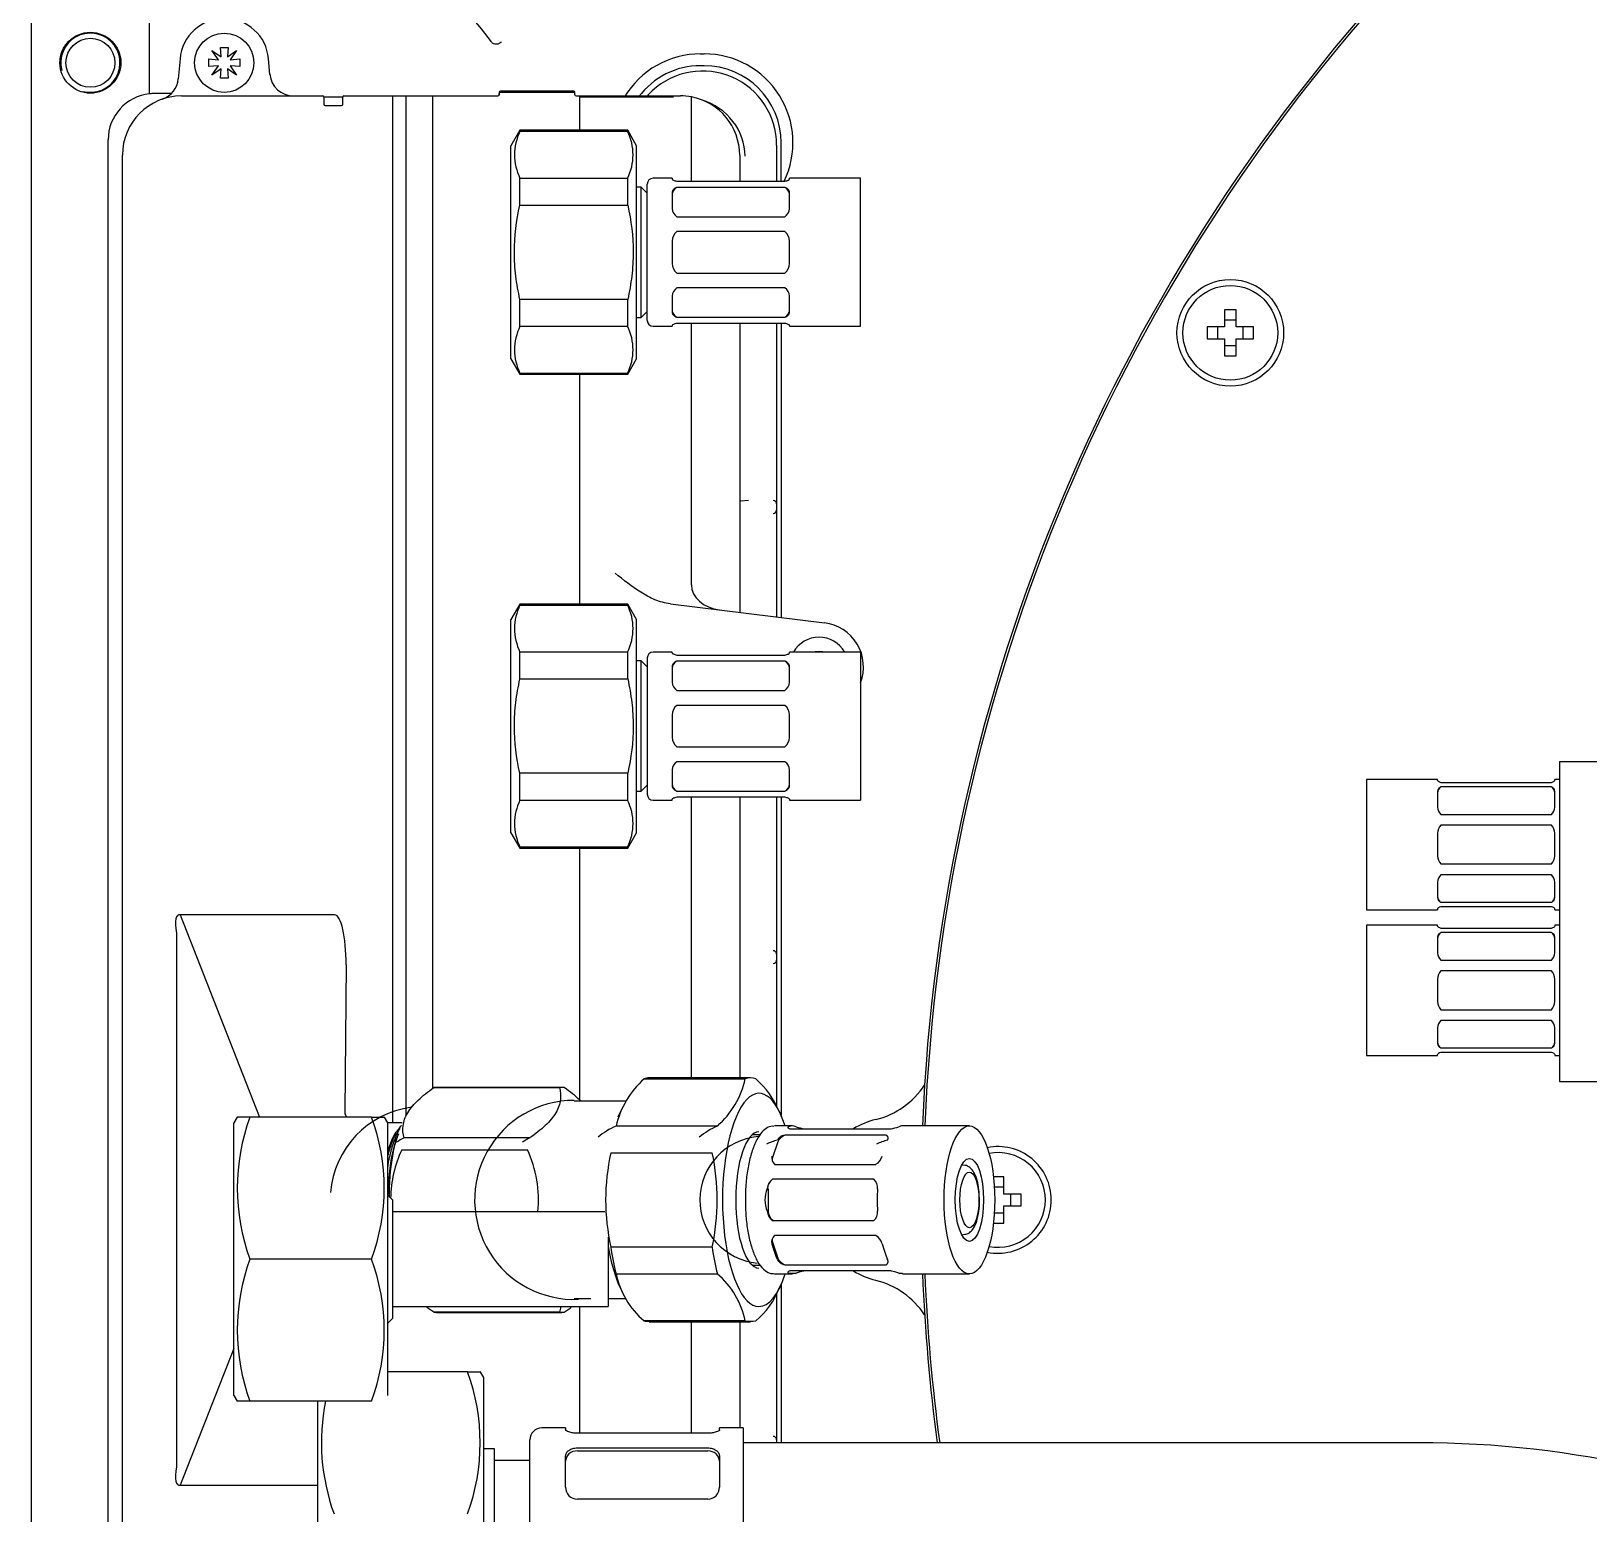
# Model space of a CAD drawing. Header units: millimetres. Extents: x -60 to 7633, y -2614 to 2146.
# Drawn here: x 6709.8 to 6841.3, y -2388.8 to -2263.6 of the extents above; entities that cross this region are included whole.
import ezdxf

# ---------------------------------------------------------------- set-up
doc = ezdxf.new("R2010")
doc.units = ezdxf.units.MM
doc.layers.get('0').update_dxf_attribs({"color": 250})

msp = doc.modelspace()

# ---------------------------------------------------------------- linework, layer by layer
at = {"linetype": 'Continuous'}
for p, q in [((6709.8, -2172.78), (6709.8, -2551.78)), ((6719.8, -2268.9), (6719.8, -2260.38)), ((6725.85, -2265.76), (6725.78, -2264.99)), ((6725.78, -2264.99), (6726.42, -2264.99)), ((6726.42, -2264.99), (6726.36, -2265.76)), ((6722.37, -2265.95), (6722.22, -2267.64)), ((6724.81, -2266.61), (6724.81, -2265.96)), ((6724.81, -2265.96), (6725.58, -2266.03)), ((6725.58, -2266.54), (6724.81, -2266.61)), ((6725.6, -2266.02), (6725.06, -2265.25)), ((6725.06, -2265.25), (6725.84, -2265.78)), ((6725.58, -2266.03), (6725.6, -2266.02)), ((6725.6, -2266.54), (6725.58, -2266.54)), ((6725.84, -2265.78), (6725.85, -2265.76)), ((6726.36, -2265.78), (6727.14, -2265.25)), ((6726.36, -2265.76), (6726.36, -2265.78)), ((6727.14, -2265.25), (6726.6, -2266.02)), ((6726.6, -2266.02), (6726.62, -2266.03)), ((6726.62, -2266.54), (6726.6, -2266.54)), ((6726.62, -2266.03), (6727.4, -2265.96)), ((6727.4, -2266.61), (6726.62, -2266.54)), ((6727.4, -2265.96), (6727.4, -2266.61)), ((6729.95, -2267.26), (6729.84, -2265.95)), ((6766.3, -2265.53), (6766.6, -2265.53)), ((6766.6, -2266.53), (6766.3, -2266.53)), ((6725.06, -2267.32), (6725.6, -2266.54)), ((6725.84, -2266.78), (6725.06, -2267.32)), ((6725.78, -2267.58), (6725.85, -2266.8)), ((6726.42, -2267.58), (6725.78, -2267.58)), ((6725.85, -2266.8), (6725.84, -2266.78)), ((6727.14, -2267.32), (6726.36, -2266.78)), ((6726.36, -2266.78), (6726.36, -2266.8)), ((6726.36, -2266.8), (6726.42, -2267.58)), ((6726.6, -2266.54), (6727.14, -2267.32)), ((6721.63, -2268.88), (6720.2, -2268.88)), ((6722.5, -2269.08), (6734.4, -2269.08)), ((6734.5, -2269.17), (6736.1, -2269.17)), ((6736.2, -2269.08), (6740.34, -2269.08)), ((6740.34, -2269.08), (6740.77, -2269.08)), ((6740.34, -2355.78), (6740.34, -2269.08)), ((6740.77, -2269.08), (6741.44, -2269.08)), ((6741.44, -2355.12), (6741.44, -2269.08)), ((6741.44, -2269.08), (6742.23, -2269.08)), ((6742.23, -2269.08), (6743.33, -2269.08)), ((6743.33, -2269.08), (6743.68, -2269.08)), ((6743.68, -2269.08), (6749.2, -2269.08)), ((6743.68, -2269.08), (6743.68, -2352.87)), ((6749.3, -2268.77), (6749.3, -2269.01)), ((6749.3, -2268.98), (6749.3, -2268.88)), ((6755.6, -2268.67), (6749.4, -2268.67)), ((6755.6, -2268.78), (6749.4, -2268.78)), ((6755.7, -2268.85), (6755.7, -2268.77)), ((6755.7, -2268.98), (6755.7, -2268.88)), ((6755.8, -2269.08), (6756.1, -2269.08)), ((6756.1, -2271.98), (6756.1, -2269.08)), ((6756.1, -2269.08), (6759.09, -2269.08)), ((6756.1, -2269.17), (6764.02, -2269.17)), ((6759.09, -2269.08), (6762.92, -2269.08)), ((6762.92, -2269.08), (6764.6, -2269.08)), ((6765.53, -2276.28), (6765.53, -2269.17)), ((6734.5, -2269.18), (6734.5, -2269.78)), ((6734.6, -2269.88), (6736, -2269.88)), ((6736.1, -2269.78), (6736.1, -2269.18)), ((6716.3, -2451.78), (6716.3, -2272.78)), ((6751.05, -2271.98), (6750.3, -2273.28)), ((6751.05, -2272.06), (6751.05, -2271.98)), ((6760.15, -2271.98), (6751.05, -2271.98)), ((6751.05, -2272.06), (6760.15, -2272.06)), ((6760.15, -2272.06), (6760.15, -2271.98)), ((6760.9, -2273.28), (6760.15, -2271.98)), ((6773.1, -2276.29), (6773.1, -2273.03)), ((6717.5, -2450.48), (6717.5, -2274.08)), ((6750.3, -2291.28), (6750.3, -2273.28)), ((6760.9, -2291.28), (6760.9, -2273.28)), ((6769.6, -2274.08), (6769.6, -2276.28)), ((6772.72, -2273.23), (6772.72, -2276.28)), ((6760.15, -2276.04), (6751.05, -2276.04)), ((6751.05, -2278.3), (6751.05, -2276.04)), ((6760.15, -2278.3), (6760.15, -2276.04)), ((6761.3, -2276.78), (6760.9, -2276.78)), ((6761.3, -2287.78), (6761.3, -2276.78)), ((6761.8, -2277.28), (6761.3, -2276.78)), ((6761.8, -2288.03), (6761.8, -2276.53)), ((6763.9, -2276.03), (6762.3, -2276.03)), ((6763.9, -2276.03), (6763.9, -2276.1)), ((6764.3, -2276.28), (6773.4, -2276.28)), ((6773.4, -2276.8), (6764.3, -2276.8)), ((6773.8, -2276.1), (6773.8, -2276.03)), ((6779.8, -2276.03), (6773.8, -2276.03)), ((6779.8, -2288.53), (6779.8, -2276.03)), ((6751.05, -2278.3), (6760.15, -2278.3)), ((6763.9, -2277.24), (6763.9, -2278.59)), ((6773.8, -2278.59), (6773.8, -2277.24)), ((6764.3, -2279.28), (6773.4, -2279.28)), ((6773.4, -2280.53), (6764.3, -2280.53)), ((6763.9, -2281.33), (6763.9, -2283.23)), ((6773.8, -2283.23), (6773.8, -2281.33)), ((6764.3, -2284.03), (6773.4, -2284.03)), ((6751.05, -2288.52), (6751.05, -2286.26)), ((6760.15, -2286.26), (6751.05, -2286.26)), ((6760.15, -2288.52), (6760.15, -2286.26)), ((6763.9, -2285.98), (6763.9, -2287.32)), ((6773.4, -2285.29), (6764.3, -2285.29)), ((6773.8, -2287.32), (6773.8, -2285.98)), ((6761.3, -2287.78), (6761.8, -2287.28)), ((6811.51, -2287.13), (6810.51, -2287.13)), ((6810.51, -2287.13), (6810.51, -2288.58)), ((6811.51, -2288.58), (6811.51, -2287.13)), ((6751.05, -2288.52), (6760.15, -2288.52)), ((6760.9, -2287.78), (6761.3, -2287.78)), ((6762.3, -2288.53), (6763.9, -2288.53)), ((6763.9, -2288.46), (6763.9, -2288.53)), ((6764.3, -2287.76), (6773.4, -2287.76)), ((6773.4, -2288.28), (6764.3, -2288.28)), ((6765.53, -2310.35), (6765.53, -2288.28)), ((6769.6, -2288.28), (6769.6, -2312.68)), ((6772.72, -2288.28), (6772.72, -2303.53)), ((6773.1, -2288.28), (6773.1, -2313.11)), ((6773.8, -2288.46), (6773.8, -2288.53)), ((6773.8, -2288.53), (6779.8, -2288.53)), ((6809.06, -2288.58), (6809.06, -2289.58)), ((6810.51, -2288.58), (6809.06, -2288.58)), ((6809.94, -2288.58), (6809.94, -2289.58)), ((6811.51, -2288), (6810.51, -2288)), ((6812.96, -2288.58), (6811.51, -2288.58)), ((6812.09, -2289.58), (6812.09, -2288.58)), ((6812.96, -2289.58), (6812.96, -2288.58)), ((6809.06, -2289.58), (6810.51, -2289.58)), ((6810.51, -2289.58), (6810.51, -2291.03)), ((6810.51, -2290.16), (6811.51, -2290.16)), ((6811.51, -2289.58), (6812.96, -2289.58)), ((6811.51, -2291.03), (6811.51, -2289.58)), ((6750.3, -2291.28), (6751.05, -2292.58)), ((6760.15, -2292.58), (6760.9, -2291.28)), ((6810.51, -2291.03), (6811.51, -2291.03)), ((6760.15, -2292.5), (6751.05, -2292.5)), ((6751.05, -2292.5), (6751.05, -2292.58)), ((6751.05, -2292.58), (6760.15, -2292.58)), ((6756.1, -2311.98), (6756.1, -2292.58)), ((6760.15, -2292.5), (6760.15, -2292.58)), ((6770.34, -2303.24), (6769.71, -2303.28)), ((6772.72, -2303.53), (6772.72, -2303.56)), ((6772.72, -2303.56), (6772.72, -2304)), ((6772.72, -2304), (6772.72, -2304.03)), ((6772.72, -2304.03), (6772.72, -2313.06)), ((6751.05, -2311.98), (6750.3, -2313.28)), ((6751.05, -2312.06), (6751.05, -2311.98)), ((6760.15, -2311.98), (6751.05, -2311.98)), ((6751.05, -2312.06), (6760.15, -2312.06)), ((6760.15, -2312.06), (6760.15, -2311.98)), ((6760.9, -2313.28), (6760.15, -2311.98)), ((6763.75, -2311.96), (6776.76, -2313.56)), ((6750.3, -2331.28), (6750.3, -2313.28)), ((6760.9, -2331.28), (6760.9, -2313.28)), ((6760.15, -2316.04), (6751.05, -2316.04)), ((6751.05, -2318.3), (6751.05, -2316.04)), ((6760.15, -2318.3), (6760.15, -2316.04)), ((6763.9, -2316.03), (6762.3, -2316.03)), ((6763.9, -2316.1), (6763.9, -2316.03)), ((6764.3, -2316.28), (6773.4, -2316.28)), ((6773.8, -2316.1), (6773.8, -2316.03)), ((6779.8, -2316.03), (6773.8, -2316.03)), ((6775.98, -2315.99), (6776.62, -2315.99)), ((6779.8, -2316.03), (6779.8, -2328.53)), ((6761.3, -2316.78), (6760.9, -2316.78)), ((6761.3, -2327.78), (6761.3, -2316.78)), ((6761.8, -2317.28), (6761.3, -2316.78)), ((6761.8, -2316.53), (6761.8, -2328.03)), ((6763.9, -2317.24), (6763.9, -2318.59)), ((6773.4, -2316.8), (6764.3, -2316.8)), ((6773.8, -2318.59), (6773.8, -2317.24)), ((6751.05, -2318.3), (6760.15, -2318.3)), ((6764.3, -2319.28), (6773.4, -2319.28)), ((6763.9, -2321.33), (6763.9, -2323.23)), ((6773.4, -2320.53), (6764.3, -2320.53)), ((6773.8, -2323.23), (6773.8, -2321.33)), ((6764.3, -2324.03), (6773.4, -2324.03)), ((6773.4, -2325.29), (6764.3, -2325.29)), ((6838.8, -2325.28), (6876.8, -2325.28)), ((6838.8, -2325.28), (6838.8, -2352.28)), ((6760.15, -2326.26), (6751.05, -2326.26)), ((6751.05, -2328.52), (6751.05, -2326.26)), ((6760.15, -2328.52), (6760.15, -2326.26)), ((6763.9, -2325.98), (6763.9, -2327.32)), ((6773.8, -2327.32), (6773.8, -2325.98)), ((6822.5, -2326.78), (6822.5, -2337.78)), ((6828.5, -2326.78), (6822.5, -2326.78)), ((6828.5, -2326.86), (6828.5, -2326.78)), ((6838.4, -2326.86), (6838.4, -2326.78)), ((6838.8, -2326.78), (6838.4, -2326.78)), ((6760.9, -2327.78), (6761.3, -2327.78)), ((6761.3, -2327.78), (6761.8, -2327.28)), ((6764.3, -2327.76), (6773.4, -2327.76)), ((6773.4, -2328.28), (6764.3, -2328.28)), ((6765.53, -2351.98), (6765.53, -2328.28)), ((6769.6, -2328.28), (6769.6, -2351.98)), ((6772.72, -2328.28), (6772.72, -2341.53)), ((6773.1, -2328.28), (6773.1, -2355.13)), ((6828.5, -2327.78), (6828.5, -2329.12)), ((6828.78, -2327.03), (6838.13, -2327.03)), ((6838.13, -2327.41), (6828.78, -2327.41)), ((6838.4, -2329.12), (6838.4, -2327.78)), ((6751.05, -2328.52), (6760.15, -2328.52)), ((6762.3, -2328.53), (6763.9, -2328.53)), ((6763.9, -2328.53), (6763.9, -2328.46)), ((6773.8, -2328.46), (6773.8, -2328.53)), ((6773.8, -2328.53), (6779.8, -2328.53)), ((6828.78, -2329.73), (6838.13, -2329.73)), ((6838.13, -2330.64), (6828.78, -2330.64)), ((6750.3, -2331.28), (6751.05, -2332.58)), ((6760.15, -2332.58), (6760.9, -2331.28)), ((6828.5, -2331.33), (6828.5, -2333.23)), ((6838.4, -2333.23), (6838.4, -2331.33)), ((6760.15, -2332.5), (6751.05, -2332.5)), ((6751.05, -2332.5), (6751.05, -2332.58)), ((6751.05, -2332.58), (6760.15, -2332.58)), ((6756.1, -2353.88), (6756.1, -2332.58)), ((6760.15, -2332.5), (6760.15, -2332.58)), ((6828.78, -2333.92), (6838.13, -2333.92)), ((6838.13, -2334.83), (6828.78, -2334.83)), ((6828.5, -2335.44), (6828.5, -2336.78)), ((6838.4, -2336.78), (6838.4, -2335.44)), ((6828.78, -2337.15), (6838.13, -2337.15)), ((6838.13, -2337.53), (6828.78, -2337.53)), ((6735.41, -2338.21), (6722.39, -2338.21)), ((6722.39, -2338.21), (6729.07, -2355.28)), ((6822.5, -2337.78), (6828.5, -2337.78)), ((6828.5, -2337.7), (6828.5, -2337.78)), ((6838.4, -2337.78), (6838.4, -2337.7)), ((6838.4, -2337.78), (6838.8, -2337.78)), ((6722.07, -2339.76), (6722.07, -2384.8)), ((6822.5, -2339.08), (6822.5, -2350.08)), ((6828.5, -2339.08), (6822.5, -2339.08)), ((6828.5, -2339.16), (6828.5, -2339.08)), ((6828.5, -2340.08), (6828.5, -2341.42)), ((6828.78, -2339.33), (6838.13, -2339.33)), ((6838.13, -2339.71), (6828.78, -2339.71)), ((6838.4, -2339.08), (6838.4, -2339.16)), ((6838.8, -2339.08), (6838.4, -2339.08)), ((6838.4, -2341.42), (6838.4, -2340.08)), ((6736.38, -2342.44), (6736.28, -2354.79)), ((6772.72, -2341.53), (6772.72, -2341.56)), ((6772.72, -2341.56), (6772.72, -2342)), ((6772.72, -2342), (6772.72, -2342.03)), ((6772.72, -2342.03), (6772.72, -2354.37)), ((6828.78, -2342.03), (6838.13, -2342.03)), ((6828.5, -2343.63), (6828.5, -2345.53)), ((6838.13, -2342.94), (6828.78, -2342.94)), ((6838.4, -2345.53), (6838.4, -2343.63)), ((6828.78, -2346.22), (6838.13, -2346.22)), ((6828.5, -2347.74), (6828.5, -2349.08)), ((6838.13, -2347.13), (6828.78, -2347.13)), ((6838.4, -2349.08), (6838.4, -2347.74)), ((6822.5, -2350.08), (6828.5, -2350.08)), ((6828.5, -2350.08), (6828.5, -2350)), ((6828.78, -2349.45), (6838.13, -2349.45)), ((6838.13, -2349.83), (6828.78, -2349.83)), ((6838.4, -2350), (6838.4, -2350.08)), ((6838.4, -2350.08), (6838.8, -2350.08)), ((6770.52, -2351.98), (6761.97, -2351.98)), ((6743.78, -2352.8), (6754.4, -2352.8)), ((6754.6, -2352.78), (6743.98, -2352.78)), ((6761.53, -2352.06), (6770.08, -2352.06)), ((6838.8, -2352.28), (6876.8, -2352.28)), ((6742.06, -2354.27), (6741.9, -2354.46)), ((6757.04, -2353.95), (6755.63, -2353.95)), ((6760.03, -2353.95), (6757.04, -2353.95)), ((6727.19, -2355.28), (6726.9, -2355.78)), ((6726.9, -2378.78), (6726.9, -2355.78)), ((6728.26, -2355.28), (6727.19, -2355.28)), ((6738.54, -2355.28), (6728.26, -2355.28)), ((6738.54, -2355.28), (6739.61, -2355.28)), ((6739.9, -2355.78), (6739.61, -2355.28)), ((6741.12, -2355.78), (6739.9, -2355.78)), ((6739.9, -2378.78), (6739.9, -2355.78)), ((6759.53, -2354.81), (6759.33, -2355.3)), ((6773.17, -2355.3), (6772.96, -2354.81)), ((6740.8, -2356.71), (6740.62, -2357.13)), ((6751.89, -2357.04), (6741.27, -2357.04)), ((6767.72, -2356.04), (6759.17, -2356.04)), ((6771.32, -2356.78), (6770.65, -2356.78)), ((6774.05, -2356.03), (6772.54, -2356.03)), ((6781.95, -2356.8), (6773.4, -2356.8)), ((6773.82, -2356.28), (6782.38, -2356.28)), ((6788.99, -2356.03), (6783.35, -2356.03)), ((6741.07, -2358.04), (6751.69, -2358.04)), ((6758.72, -2358.3), (6767.27, -2358.3)), ((6772.83, -2357.37), (6772.37, -2358.71)), ((6740.06, -2358.58), (6740.06, -2358.58)), ((6772.55, -2359.28), (6781.1, -2359.28)), ((6788.62, -2359.38), (6788.34, -2359.34)), ((6780.92, -2360.53), (6772.37, -2360.53)), ((6791.9, -2360.33), (6791.02, -2360.33)), ((6791.9, -2361.78), (6791.9, -2360.33)), ((6740.3, -2362.28), (6739.9, -2361.88)), ((6740.3, -2362.28), (6740.3, -2372.28)), ((6772, -2361.33), (6772, -2363.23)), ((6791.9, -2361.2), (6791.09, -2361.2)), ((6793.35, -2361.78), (6791.9, -2361.78)), ((6792.48, -2362.78), (6792.48, -2361.78)), ((6793.35, -2362.78), (6793.35, -2361.78)), ((6758.21, -2363.28), (6740.3, -2363.28)), ((6791.09, -2363.36), (6791.9, -2363.36)), ((6791.9, -2362.78), (6793.35, -2362.78)), ((6791.9, -2364.23), (6791.9, -2362.78)), ((6772.37, -2364.03), (6780.92, -2364.03)), ((6791.02, -2364.23), (6791.9, -2364.23)), ((6758.5, -2365.42), (6758.5, -2371.28)), ((6767.27, -2366.26), (6758.72, -2366.26)), ((6772.37, -2365.85), (6772.83, -2367.2)), ((6781.1, -2365.29), (6772.55, -2365.29)), ((6788.34, -2365.22), (6788.62, -2365.18)), ((6738.54, -2367.28), (6728.26, -2367.28)), ((6773.4, -2367.76), (6781.95, -2367.76)), ((6759.17, -2368.52), (6767.72, -2368.52)), ((6770.65, -2367.78), (6771.34, -2367.78)), ((6772.54, -2368.53), (6774.05, -2368.53)), ((6782.38, -2368.28), (6773.82, -2368.28)), ((6783.35, -2368.53), (6788.99, -2368.53)), ((6759.33, -2369.27), (6759.53, -2369.75)), ((6772.72, -2370.17), (6772.72, -2382.53)), ((6772.97, -2369.75), (6773.17, -2369.27)), ((6773.1, -2369.43), (6773.1, -2382.78)), ((6740.3, -2371.28), (6758.5, -2371.28)), ((6755.63, -2370.61), (6757.04, -2370.61)), ((6756.1, -2381.98), (6756.1, -2371.28)), ((6758.5, -2370.61), (6760.03, -2370.61)), ((6739.9, -2372.68), (6740.3, -2372.28)), ((6754.4, -2371.76), (6743.78, -2371.76)), ((6743.98, -2371.78), (6754.6, -2371.78)), ((6770.08, -2372.5), (6761.53, -2372.5)), ((6761.97, -2372.58), (6770.52, -2372.58)), ((6765.53, -2381.98), (6765.53, -2372.58)), ((6769.6, -2372.58), (6769.6, -2381.53)), ((6726.9, -2374.83), (6722.39, -2386.36)), ((6746.64, -2376.78), (6739.9, -2376.78)), ((6746.64, -2376.78), (6747.71, -2376.78)), ((6748, -2377.28), (6747.7, -2376.77)), ((6748, -2400.28), (6748, -2377.28)), ((6726.9, -2378.78), (6727.19, -2379.28)), ((6728.26, -2379.28), (6727.19, -2379.28)), ((6738.54, -2379.28), (6728.26, -2379.28)), ((6734, -2400.28), (6734, -2379.28)), ((6754.9, -2381.53), (6752.9, -2381.53)), ((6754.9, -2381.53), (6754.9, -2381.69)), ((6766.9, -2381.98), (6755.9, -2381.98)), ((6767.9, -2381.69), (6767.9, -2381.53)), ((6769.9, -2381.53), (6767.9, -2381.53)), ((6769.9, -2381.53), (6769.9, -2396.03)), ((6748.9, -2383.28), (6748, -2383.28)), ((6748.9, -2394.28), (6748.9, -2383.28)), ((6751.9, -2395.03), (6751.9, -2382.53)), ((6755.9, -2383.21), (6766.9, -2383.21)), ((6755.9, -2383.47), (6766.9, -2383.47)), ((6826.9, -2382.78), (6769.9, -2382.78)), ((6772.72, -2382.53), (6772.72, -2382.56)), ((6772.72, -2382.56), (6772.72, -2382.78)), ((6751.9, -2384.28), (6748.9, -2384.28)), ((6754.9, -2386.53), (6754.9, -2383.94)), ((6767.9, -2383.94), (6767.9, -2386.53)), ((6722.39, -2386.36), (6734, -2386.36)), ((6766.9, -2387.54), (6755.9, -2387.54))]:
    msp.add_line(p, q, dxfattribs=at)
for centre, radius in [((6714.8, -2266.28), 2.57), ((6726.1, -2266.28), 2.5), ((6714.8, -2266.28), 2.07), ((6811.01, -2289.08), 4.5), ((6811.01, -2289.08), 4)]:
    msp.add_circle(centre, radius, dxfattribs=at)
for centre, radius, start, end in [((6727.23, -2280.14), 26.51, 36.0802, 68.3507), ((6937.8, -2362.28), 152.9, 136.6287, 177.6573), ((6937.8, -2362.28), 152.7, 136.5578, 177.6542), ((6726.1, -2266.28), 3.75, 5, 175), ((6714.8, -2266.28), 2.5, 255, 195), ((6766.3, -2273.03), 7.5, 90, 148.9757), ((6766.3, -2273.03), 6.5, 90, 143.5092), ((6766.6, -2273.03), 7.5, 334.3207, 90), ((6766.6, -2273.03), 6.5, 0, 90), ((6720.23, -2267.46), 2, 288.9674, 355), ((6731.94, -2267.08), 2, 185, 270), ((6766.47, -2273.23), 6.25, 0, 132.8026), ((6720.2, -2272.78), 3.9, 95.8868, 180), ((6722.5, -2274.08), 5, 90, 180), ((6720.2, -2272.78), 3.9, 90, 95.8868), ((6734.4, -2269.18), 0.1, 0, 90), ((6736.2, -2269.18), 0.1, 90, 180), ((6749.2, -2268.98), 0.1, 270, 0), ((6749.4, -2268.77), 0.1, 90, 180), ((6749.4, -2268.88), 0.1, 90, 180), ((6755.6, -2268.77), 0.1, 0, 90), ((6755.6, -2268.88), 0.1, 0, 90), ((6755.8, -2268.98), 0.1, 180, 270), ((6766.47, -2273.23), 6.25, 132.8026, 138.5995), ((6764.6, -2274.08), 5, 79.2448, 90), ((6764.6, -2274.08), 5, 0, 79.2448), ((6734.6, -2269.78), 0.1, 180, 270), ((6736, -2269.78), 0.1, 270, 0), ((6755.14, -2274.05), 4.54, 154.032, 205.968), ((6756.06, -2274.05), 4.54, 334.032, 25.968), ((6762.3, -2276.53), 0.5, 90, 180), ((6764.76, -2278.55), 0.856, 182.2444, 237.8783), ((6772.93, -2278.54), 0.875, 302.7998, 357.0775), ((6764.9, -2281.33), 1, 126.8699, 180), ((6772.8, -2281.33), 1, 0, 53.1301), ((6764.9, -2283.23), 1, 180, 233.1301), ((6772.8, -2283.23), 1, 306.8699, 0), ((6764.78, -2286.02), 0.875, 122.7998, 177.0775), ((6772.95, -2286.01), 0.856, 2.2444, 57.8783), ((6755.14, -2290.51), 4.54, 154.032, 205.968), ((6756.06, -2290.51), 4.54, 334.032, 25.968), ((6762.3, -2288.03), 0.5, 180, 270), ((6755.14, -2314.05), 4.54, 154.032, 205.968), ((6756.06, -2314.05), 4.54, 334.032, 25.968), ((6776.3, -2317.28), 3.75, 338.9605, 83), ((6776.3, -2317.28), 2.5, 30, 150), ((6762.3, -2316.53), 0.5, 90, 180), ((6764.76, -2318.55), 0.856, 182.2444, 237.8783), ((6772.93, -2318.54), 0.875, 302.7998, 357.0775), ((6764.9, -2321.33), 1, 126.8699, 180), ((6772.8, -2321.33), 1, 0, 53.1301), ((6764.9, -2323.23), 1, 180, 233.1301), ((6772.8, -2323.23), 1, 306.8699, 360), ((6764.78, -2326.02), 0.875, 122.7998, 177.0775), ((6772.95, -2326.01), 0.856, 2.2444, 57.8783), ((6762.3, -2328.03), 0.5, 180, 270), ((6755.14, -2330.51), 4.54, 154.032, 205.968), ((6756.06, -2330.51), 4.54, 334.032, 25.968), ((6829.36, -2329.1), 0.863, 181.7918, 227.1321), ((6837.54, -2329.1), 0.863, 312.8687, 358.2074), ((6829.5, -2331.33), 1, 136.4206, 180), ((6837.4, -2331.33), 1, 0, 43.5794), ((6829.5, -2333.23), 1, 180, 223.5794), ((6837.4, -2333.23), 1, 316.4206, 0), ((6829.36, -2335.47), 0.863, 132.8687, 178.2074), ((6837.54, -2335.47), 0.863, 1.7918, 47.1321), ((6829.36, -2341.4), 0.863, 181.7918, 227.1321), ((6837.54, -2341.4), 0.863, 312.8687, 358.2074), ((6829.5, -2343.63), 1, 136.4206, 180), ((6837.4, -2343.63), 1, 0, 43.5794), ((6829.5, -2345.53), 1, 180, 223.5794), ((6837.4, -2345.53), 1, 316.4206, 0), ((6829.36, -2347.77), 0.863, 132.8687, 178.2074), ((6837.54, -2347.77), 0.863, 1.7918, 47.1321), ((6766.5, -2357.7), 7.51, 131.4186, 167.2967), ((6762.75, -2350.41), 7.51, 311.4186, 347.2967), ((6766, -2357.7), 7.51, 22.4784, 48.5814), ((6779.38, -2348.71), 7, 284.1369, 326.3517), ((6744.67, -2361.28), 17.47, 159.9158, 200.0842), ((6722.13, -2361.28), 17.47, 339.9158, 20.0842), ((6782.8, -2362.28), 7, 104.1369, 121.0027), ((6775.62, -2352.83), 3.5, 249.2092, 260.2405), ((6781.78, -2352.83), 3.5, 279.7595, 290.7908), ((6750.23, -2362.28), 10.09, 155.1388, 179.1624), ((6742.53, -2362.28), 10.09, 354.2824, 24.8612), ((6776.82, -2362.28), 18.53, 167.5939, 192.4061), ((6749.18, -2362.28), 18.53, 347.5939, 12.4061), ((6791.4, -2362.28), 4.5, 0, 101.5022), ((6791.4, -2362.28), 4, 0, 100.804), ((6772.98, -2358.75), 0.678, 165.6488, 230.4627), ((6780.45, -2358.23), 1.23, 302.0182, 343.385), ((6773.01, -2361.4), 1.08, 126.322, 176.4372), ((6780.25, -2361.26), 0.992, 355.8094, 47.2008), ((6791.4, -2362.28), 4.5, 258.4978, 0), ((6791.4, -2362.28), 4, 259.196, 0), ((6773, -2363.17), 1.07, 183.451, 233.7898), ((6780.27, -2363.31), 0.975, 312.3355, 4.6544), ((6772.98, -2365.81), 0.68, 129.6115, 194.277), ((6780.47, -2366.31), 1.2, 16.1674, 58.4294), ((6744.67, -2373.28), 17.47, 159.9158, 200.0842), ((6722.13, -2373.28), 17.47, 339.9158, 20.0842), ((6766.16, -2367.06), 7.14, 191.7479, 229.5368), ((6763.08, -2373.95), 7.14, 11.7479, 49.5368), ((6775.55, -2371.49), 3.25, 99.3233, 111.2269), ((6782.8, -2362.28), 7, 238.9973, 255.8631), ((6779.38, -2375.86), 7, 33.6483, 75.8631), ((6781.85, -2371.49), 3.25, 68.7731, 80.6767), ((6937.8, -2362.28), 152.9, 182.3427, 187.7051), ((6937.8, -2362.28), 152.7, 182.3458, 187.7153), ((6766.33, -2367.06), 7.14, 310.4632, 337.9637), ((6730.23, -2382.78), 17.47, 339.9158, 20.0842), ((6751.77, -2382.78), 17.47, 168.4227, 200.0842), ((6752.9, -2382.53), 1, 90, 180), ((6826.9, -2468.78), 86, 38.6822, 90), ((6755.92, -2386.53), 1.02, 180.4112, 269.0229), ((6766.88, -2386.53), 1.02, 270.977, 359.589)]:
    msp.add_arc(centre, radius, start, end, dxfattribs=at)
for centre, major_axis, ratio, start_param, end_param in [((6764.74, -2274.17), (5.31, 0), 0.942018, 0, 1.256011), ((6764.9, -2277.37), (1, 0), 0.707107, 2.214297, 3.141593), ((6772.8, -2277.37), (1, 0), 0.707107, 0, 0.927295), ((6764.9, -2287.2), (-1, 0), 0.707107, 0, 0.927295), ((6772.8, -2287.2), (-1, 0), 0.707107, 2.214297, 3.141593), ((6772.42, -2303.53), (0.3, 0), 0.965547, 0, 1.570796), ((6772.42, -2304.03), (-0.3, 0), 0.965547, 1.570796, 3.141593), ((6768.14, -2310.49), (-2.6, 0.32), 0.76367, 0.093493, 1.570796), ((6764.9, -2317.37), (1, 0), 0.707107, 2.214297, 3.141593), ((6772.8, -2317.37), (1, 0), 0.707107, 0, 0.927295), ((6764.9, -2327.2), (-1, 0), 0.707107, 0, 0.927295), ((6772.8, -2327.2), (-1, 0), 0.707107, 2.214297, 3.141593), ((6829.5, -2327.9), (1, 0), 0.707107, 2.380988, 3.141593), ((6837.4, -2327.9), (1, 0), 0.707107, 0, 0.760605), ((6829.5, -2336.67), (-1, 0), 0.707107, 0, 0.760605), ((6837.4, -2336.67), (-1, 0), 0.707107, 2.380988, 3.141593), ((6723.91, -2342.52), (1.68, -4.31), 0.216317, 2.986984, 3.935902), ((6735.38, -2342.52), (-0.04, -4.31), 0.232023, 1.590054, 3.145032), ((6829.5, -2340.2), (1, 0), 0.707107, 2.380988, 3.141593), ((6837.4, -2340.2), (1, 0), 0.707107, 0, 0.760605), ((6772.42, -2341.53), (0.3, 0), 0.965547, 0, 1.570796), ((6772.42, -2342.03), (-0.3, 0), 0.965547, 1.570796, 3.141593), ((6829.5, -2348.97), (-1, 0), 0.707107, 0, 0.760605), ((6837.4, -2348.97), (-1, 0), 0.707107, 2.380988, 3.141593), ((6761.97, -2362.28), (0, -10.3), 0.34202, 3.141593, 3.268463), ((6770.52, -2362.28), (0, -10.3), 0.34202, 3.014722, 3.268463), ((6743.98, -2362.28), (0, -9.5), 0.34202, 3.141593, 3.202237), ((6754.6, -2362.28), (0, -9.5), 0.34202, 3.080949, 3.202237), ((6771.23, -2362.28), (0, -9), 0.34202, 2.338444, 6.283185), ((6742.94, -2362.28), (0, 7.89), 1, 0.132865, 1.491215), ((6755.63, -2362.28), (0, 8.4), 1, 0, 3.185996), ((6755.63, -2362.28), (0, 8.34), 1, -0.044404, 0), ((6737.28, -2354.79), (0.936, 0.351), 0.998765, 2.78268, 3.296432), ((6741.63, -2362.28), (0, -6.5), 0.34202, 3.634018, 4.031425), ((6743.98, -2362.28), (0, 5.9), 1, 0.477339, 0.600742), ((6754.6, -2362.28), (0, 5.9), 1, 0.477339, 0.600742), ((6761.97, -2362.28), (0, 6.84), 1, 0.422411, 0.684655), ((6770.52, -2362.28), (0, 6.84), 1, 0.422411, 0.684655), ((6771.6, -2362.28), (0, 5.36), 1, 0.084552, 3.045562), ((6771.23, -2362.28), (0, -5.75), 0.34202, 3.141593, 6.283185), ((6774.05, -2362.28), (0, 5.2), 1, 0.245774, 0.436354), ((6773.77, -2357.37), (-0.946, -0.324), 0.664463, 4.880527, 5.807822), ((6774.05, -2362.28), (0, -6.25), 0.34202, 2.989001, 3.294184), ((6783.35, -2362.28), (0, 5.2), 1, 0.245774, 0.436354), ((6781.19, -2357.37), (-0.946, -0.324), 0.664463, 3.141593, 3.593525), ((6783.35, -2362.28), (0, -6.25), 0.34202, 3.141593, 3.294184), ((6773.31, -2358.71), (0.946, 0.324), 0.664463, 2.666229, 3.141593), ((6772.94, -2361.33), (0, 0.979), 1, 0.61392, 1.570796), ((6774.05, -2362.28), (0, 2.32), 1, 1.148239, 1.993353), ((6783.35, -2362.28), (0, -6.25), 0.34202, 4.559798, 4.86498), ((6772.94, -2363.23), (0, 0.94), 1, 1.570796, 2.527673), ((6761.27, -2362.28), (0, -9), 0.34202, -1.117175, -0.682088), ((6761.97, -2362.28), (0, -10.3), 0.34202, -1.174068, -0.920327), ((6770.52, -2362.28), (0, -10.3), 0.34202, -1.174068, -0.920327), ((6774.05, -2362.28), (0, -6.25), 0.34202, -0.93799, -0.632807), ((6773.31, -2365.85), (0.946, -0.324), 0.664463, 3.141593, 3.616956), ((6783.35, -2362.28), (0, -6.25), 0.34202, -0.93799, -0.632807), ((6773.77, -2367.2), (-0.946, 0.324), 0.664463, 0.475363, 1.402659), ((6781.19, -2367.2), (-0.946, 0.324), 0.664463, 2.689661, 3.141593), ((6771.23, -2362.28), (0, -9), 0.34202, 0, 0.803149), ((6774.05, -2362.28), (0, 6.19), 1, 3.089043, 3.194142), ((6783.35, -2362.28), (0, 6.19), 1, 3.089043, 3.141593), ((6743.98, -2362.28), (0, 9.48), 1, 3.120829, 3.141593), ((6754.6, -2362.28), (0, 9.48), 1, 3.120829, 3.162357), ((6761.97, -2362.28), (0, 10.23), 1, 3.097994, 3.141593), ((6770.52, -2362.28), (0, 10.23), 1, 3.097994, 3.185192), ((6755.9, -2384.33), (1, 0), 0.866025, 1.570796, 3.141593), ((6766.9, -2384.33), (1, 0), 0.866025, 0, 1.570796), ((6772.42, -2382.53), (0.3, 0), 0.965547, 0, 1.570796), ((6723.91, -2382.05), (1.68, 4.31), 0.216317, 2.347284, 3.296201)]:
    msp.add_ellipse(centre, major_axis=major_axis, ratio=ratio, start_param=start_param, end_param=end_param, dxfattribs=at)
for major_axis in [(0, 6.25), (0, 3.5), (0, 2.35)]:
    msp.add_ellipse((6788.99, -2362.28), major_axis=major_axis, ratio=0.34202, dxfattribs=at)
for points, knots in [([(6749.47, -2264.51), (6749.42, -2264.58), (6749.36, -2264.63), (6749.22, -2264.7), (6749.14, -2264.72), (6748.98, -2264.73), (6748.91, -2264.71), (6748.76, -2264.65), (6748.7, -2264.59), (6748.65, -2264.53)], [0, 0, 0, 0, 0.25, 0.25, 0.5, 0.5, 0.75, 0.75, 1, 1, 1, 1]), ([(6763.9, -2276.1), (6763.9, -2276.12), (6763.91, -2276.13), (6763.95, -2276.16), (6763.97, -2276.17), (6764.08, -2276.22), (6764.18, -2276.25), (6764.3, -2276.28)], [0, 0, 0, 0, 0.25, 0.25, 0.5, 0.5, 1, 1, 1, 1]), ([(6764.3, -2276.8), (6764.24, -2276.83), (6764.18, -2276.85), (6764.08, -2276.91), (6764.04, -2276.95), (6763.94, -2277.06), (6763.9, -2277.15), (6763.9, -2277.24)], [0, 0, 0, 0, 0.25, 0.25, 0.5, 0.5, 1, 1, 1, 1]), ([(6773.4, -2276.28), (6773.46, -2276.27), (6773.52, -2276.25), (6773.62, -2276.22), (6773.66, -2276.21), (6773.76, -2276.16), (6773.8, -2276.13), (6773.8, -2276.1)], [0, 0, 0, 0, 0.25, 0.25, 0.5, 0.5, 1, 1, 1, 1]), ([(6773.8, -2277.24), (6773.8, -2277.19), (6773.79, -2277.15), (6773.76, -2277.06), (6773.73, -2277.02), (6773.63, -2276.91), (6773.53, -2276.85), (6773.4, -2276.8)], [0, 0, 0, 0, 0.25, 0.25, 0.5, 0.5, 1, 1, 1, 1]), ([(6751.05, -2286.26), (6750.91, -2285.61), (6750.79, -2284.95), (6750.67, -2283.96), (6750.64, -2283.62), (6750.6, -2282.95), (6750.59, -2282.61), (6750.59, -2280.93), (6750.76, -2279.61), (6751.05, -2278.3)], [0, 0, 0, 0, 0.25, 0.25, 0.375, 0.375, 0.5, 0.5, 1, 1, 1, 1]), ([(6760.15, -2278.3), (6760.44, -2279.61), (6760.61, -2280.93), (6760.61, -2282.61), (6760.6, -2282.95), (6760.56, -2283.62), (6760.53, -2283.96), (6760.41, -2284.95), (6760.3, -2285.61), (6760.15, -2286.26)], [0, 0, 0, 0, 0.5, 0.5, 0.625, 0.625, 0.75, 0.75, 1, 1, 1, 1]), ([(6763.9, -2287.32), (6763.9, -2287.37), (6763.91, -2287.41), (6763.95, -2287.5), (6763.97, -2287.54), (6764.08, -2287.65), (6764.18, -2287.71), (6764.3, -2287.76)], [0, 0, 0, 0, 0.25, 0.25, 0.5, 0.5, 1, 1, 1, 1]), ([(6773.4, -2287.76), (6773.46, -2287.74), (6773.52, -2287.71), (6773.62, -2287.65), (6773.66, -2287.62), (6773.76, -2287.5), (6773.8, -2287.42), (6773.8, -2287.32)], [0, 0, 0, 0, 0.25, 0.25, 0.5, 0.5, 1, 1, 1, 1]), ([(6764.3, -2288.28), (6764.24, -2288.3), (6764.18, -2288.31), (6764.08, -2288.34), (6764.04, -2288.36), (6763.94, -2288.4), (6763.9, -2288.43), (6763.9, -2288.46)], [0, 0, 0, 0, 0.25, 0.25, 0.5, 0.5, 1, 1, 1, 1]), ([(6773.8, -2288.46), (6773.8, -2288.45), (6773.79, -2288.43), (6773.76, -2288.4), (6773.73, -2288.39), (6773.63, -2288.34), (6773.53, -2288.31), (6773.4, -2288.28)], [0, 0, 0, 0, 0.25, 0.25, 0.5, 0.5, 1, 1, 1, 1]), ([(6763.75, -2311.96), (6763.29, -2311.91), (6762.86, -2311.78), (6762.23, -2311.52), (6762.03, -2311.42), (6761.63, -2311.21), (6761.44, -2311.1), (6760.49, -2310.51), (6759.79, -2309.94), (6759.09, -2309.38)], [0, 0, 0, 0, 0.25, 0.25, 0.375, 0.375, 0.5, 0.5, 1, 1, 1, 1]), ([(6763.9, -2316.1), (6763.9, -2316.12), (6763.91, -2316.13), (6763.95, -2316.16), (6763.97, -2316.17), (6764.08, -2316.22), (6764.18, -2316.25), (6764.3, -2316.28)], [0, 0, 0, 0, 0.25, 0.25, 0.5, 0.5, 1, 1, 1, 1]), ([(6773.4, -2316.28), (6773.46, -2316.27), (6773.52, -2316.25), (6773.62, -2316.22), (6773.66, -2316.21), (6773.76, -2316.16), (6773.8, -2316.13), (6773.8, -2316.1)], [0, 0, 0, 0, 0.25, 0.25, 0.5, 0.5, 1, 1, 1, 1]), ([(6764.3, -2316.8), (6764.24, -2316.83), (6764.18, -2316.85), (6764.08, -2316.91), (6764.04, -2316.95), (6763.94, -2317.06), (6763.9, -2317.15), (6763.9, -2317.24)], [0, 0, 0, 0, 0.25, 0.25, 0.5, 0.5, 1, 1, 1, 1]), ([(6773.8, -2317.24), (6773.8, -2317.19), (6773.79, -2317.15), (6773.76, -2317.06), (6773.73, -2317.02), (6773.63, -2316.91), (6773.53, -2316.85), (6773.4, -2316.8)], [0, 0, 0, 0, 0.25, 0.25, 0.5, 0.5, 1, 1, 1, 1]), ([(6751.05, -2326.26), (6750.76, -2324.96), (6750.59, -2323.63), (6750.59, -2321.95), (6750.6, -2321.61), (6750.64, -2320.94), (6750.67, -2320.61), (6750.79, -2319.61), (6750.91, -2318.95), (6751.05, -2318.3)], [0, 0, 0, 0, 0.5, 0.5, 0.625, 0.625, 0.75, 0.75, 1, 1, 1, 1]), ([(6760.15, -2318.3), (6760.3, -2318.95), (6760.41, -2319.61), (6760.53, -2320.61), (6760.56, -2320.94), (6760.6, -2321.61), (6760.61, -2321.95), (6760.61, -2323.63), (6760.44, -2324.96), (6760.15, -2326.26)], [0, 0, 0, 0, 0.25, 0.25, 0.375, 0.375, 0.5, 0.5, 1, 1, 1, 1]), ([(6828.5, -2326.86), (6828.5, -2326.89), (6828.53, -2326.91), (6828.62, -2326.97), (6828.69, -2327), (6828.78, -2327.03)], [0, 0, 0, 0, 0.5, 0.5, 1, 1, 1, 1]), ([(6838.13, -2327.03), (6838.21, -2327), (6838.28, -2326.97), (6838.38, -2326.91), (6838.4, -2326.89), (6838.4, -2326.86)], [0, 0, 0, 0, 0.5, 0.5, 1, 1, 1, 1]), ([(6763.9, -2327.32), (6763.9, -2327.37), (6763.91, -2327.41), (6763.95, -2327.5), (6763.97, -2327.54), (6764.08, -2327.65), (6764.18, -2327.71), (6764.3, -2327.76)], [0, 0, 0, 0, 0.25, 0.25, 0.5, 0.5, 1, 1, 1, 1]), ([(6764.3, -2328.28), (6764.24, -2328.3), (6764.18, -2328.31), (6764.08, -2328.34), (6764.04, -2328.36), (6763.94, -2328.4), (6763.9, -2328.43), (6763.9, -2328.46)], [0, 0, 0, 0, 0.25, 0.25, 0.5, 0.5, 1, 1, 1, 1]), ([(6773.4, -2327.76), (6773.46, -2327.74), (6773.52, -2327.71), (6773.62, -2327.65), (6773.66, -2327.62), (6773.76, -2327.5), (6773.8, -2327.42), (6773.8, -2327.32)], [0, 0, 0, 0, 0.25, 0.25, 0.5, 0.5, 1, 1, 1, 1]), ([(6773.8, -2328.46), (6773.8, -2328.45), (6773.79, -2328.43), (6773.76, -2328.4), (6773.73, -2328.39), (6773.63, -2328.34), (6773.53, -2328.31), (6773.4, -2328.28)], [0, 0, 0, 0, 0.25, 0.25, 0.5, 0.5, 1, 1, 1, 1]), ([(6828.78, -2327.41), (6828.69, -2327.46), (6828.62, -2327.51), (6828.53, -2327.63), (6828.5, -2327.7), (6828.5, -2327.78)], [0, 0, 0, 0, 0.5, 0.5, 1, 1, 1, 1]), ([(6838.4, -2327.78), (6838.4, -2327.7), (6838.38, -2327.63), (6838.28, -2327.51), (6838.21, -2327.46), (6838.13, -2327.41)], [0, 0, 0, 0, 0.5, 0.5, 1, 1, 1, 1]), ([(6828.5, -2336.78), (6828.5, -2336.86), (6828.53, -2336.93), (6828.62, -2337.05), (6828.69, -2337.11), (6828.78, -2337.15)], [0, 0, 0, 0, 0.5, 0.5, 1, 1, 1, 1]), ([(6828.78, -2337.53), (6828.69, -2337.56), (6828.62, -2337.59), (6828.53, -2337.65), (6828.5, -2337.68), (6828.5, -2337.7)], [0, 0, 0, 0, 0.5, 0.5, 1, 1, 1, 1]), ([(6838.13, -2337.15), (6838.21, -2337.11), (6838.28, -2337.05), (6838.38, -2336.93), (6838.4, -2336.86), (6838.4, -2336.78)], [0, 0, 0, 0, 0.5, 0.5, 1, 1, 1, 1]), ([(6838.4, -2337.7), (6838.4, -2337.68), (6838.38, -2337.65), (6838.28, -2337.59), (6838.21, -2337.56), (6838.13, -2337.53)], [0, 0, 0, 0, 0.5, 0.5, 1, 1, 1, 1]), ([(6828.5, -2339.16), (6828.5, -2339.19), (6828.53, -2339.21), (6828.62, -2339.27), (6828.69, -2339.3), (6828.78, -2339.33)], [0, 0, 0, 0, 0.5, 0.5, 1, 1, 1, 1]), ([(6828.78, -2339.71), (6828.69, -2339.76), (6828.62, -2339.81), (6828.53, -2339.93), (6828.5, -2340), (6828.5, -2340.08)], [0, 0, 0, 0, 0.5, 0.5, 1, 1, 1, 1]), ([(6838.13, -2339.33), (6838.21, -2339.3), (6838.28, -2339.27), (6838.38, -2339.21), (6838.4, -2339.19), (6838.4, -2339.16)], [0, 0, 0, 0, 0.5, 0.5, 1, 1, 1, 1]), ([(6838.4, -2340.08), (6838.4, -2340), (6838.38, -2339.93), (6838.28, -2339.81), (6838.21, -2339.76), (6838.13, -2339.71)], [0, 0, 0, 0, 0.5, 0.5, 1, 1, 1, 1]), ([(6828.5, -2349.08), (6828.5, -2349.16), (6828.53, -2349.23), (6828.62, -2349.35), (6828.69, -2349.41), (6828.78, -2349.45)], [0, 0, 0, 0, 0.5, 0.5, 1, 1, 1, 1]), ([(6838.13, -2349.45), (6838.21, -2349.41), (6838.28, -2349.35), (6838.38, -2349.23), (6838.4, -2349.16), (6838.4, -2349.08)], [0, 0, 0, 0, 0.5, 0.5, 1, 1, 1, 1]), ([(6828.78, -2349.83), (6828.69, -2349.86), (6828.62, -2349.89), (6828.53, -2349.95), (6828.5, -2349.98), (6828.5, -2350)], [0, 0, 0, 0, 0.5, 0.5, 1, 1, 1, 1]), ([(6838.4, -2350), (6838.4, -2349.98), (6838.38, -2349.95), (6838.28, -2349.89), (6838.21, -2349.86), (6838.13, -2349.83)], [0, 0, 0, 0, 0.5, 0.5, 1, 1, 1, 1]), ([(6741.27, -2357.04), (6741.18, -2356.71), (6741.15, -2356.36), (6741.22, -2355.83), (6741.26, -2355.65), (6741.39, -2355.29), (6741.47, -2355.11), (6741.8, -2354.55), (6742.11, -2354.19), (6742.85, -2353.49), (6743.3, -2353.14), (6743.78, -2352.8)], [0, 0, 0, 0, 0.25, 0.25, 0.375, 0.375, 0.5, 0.5, 0.75, 0.75, 1, 1, 1, 1]), ([(6754.4, -2352.8), (6754.48, -2353.14), (6754.51, -2353.48), (6754.45, -2354.01), (6754.41, -2354.19), (6754.28, -2354.55), (6754.19, -2354.74), (6753.86, -2355.29), (6753.56, -2355.65), (6752.81, -2356.36), (6752.37, -2356.7), (6751.89, -2357.04)], [0, 0, 0, 0, 0.25, 0.25, 0.375, 0.375, 0.5, 0.5, 0.75, 0.75, 1, 1, 1, 1]), ([(6756.21, -2353.95), (6756.17, -2353.91), (6756.13, -2353.88), (6755.72, -2353.49), (6755.28, -2353.14), (6754.79, -2352.8)], [0.7246073, 0.7246073, 0.7246073, 0.7246073, 0.75, 0.75, 1, 1, 1, 1]), ([(6736.35, -2355.14), (6736.33, -2355.1), (6736.31, -2355.03), (6736.31, -2354.99), (6736.3, -2354.98), (6736.3, -2354.98)], [0, 0, 0, 0, 0.0850547, 0.159402, 0.2333916, 0.2333916, 0.2333916, 0.2333916]), ([(6739.9, -2358.61), (6739.91, -2358.55), (6739.93, -2358.48), (6739.95, -2358.42), (6740.01, -2358.17), (6740.08, -2357.93), (6740.15, -2357.71), (6740.23, -2357.48), (6740.3, -2357.27), (6740.39, -2357.08), (6740.47, -2356.89), (6740.56, -2356.71), (6740.65, -2356.56), (6740.74, -2356.4), (6740.84, -2356.26), (6740.94, -2356.14), (6740.98, -2356.09), (6741.03, -2356.04), (6741.07, -2355.99)], [0, 0, 0, 0, 0.016119, 0.016119, 0.016119, 0.0808525, 0.0808525, 0.0808525, 0.1456049, 0.1456049, 0.1456049, 0.2103639, 0.2103639, 0.2103639, 0.2751304, 0.2751304, 0.2751304, 0.3051893, 0.3051893, 0.3051893, 0.3051893]), ([(6740.75, -2356.8), (6740.44, -2357.51), (6740.2, -2358.48), (6739.98, -2360.3), (6739.93, -2361.05), (6739.93, -2361.81)], [0.03610013, 0.03610013, 0.03610013, 0.03610013, 0.046875, 0.046875, 0.05364631, 0.05364631, 0.05364631, 0.05364631]), ([(6740.04, -2362.04), (6740.04, -2361.62), (6740.05, -2361.21), (6740.15, -2359.23), (6740.41, -2357.75), (6740.8, -2356.71)], [0.94925201, 0.94925201, 0.94925201, 0.94925201, 0.953125, 0.953125, 0.9682302, 0.9682302, 0.9682302, 0.9682302]), ([(6740.95, -2356.24), (6740.9, -2356.3), (6740.86, -2356.38), (6740.81, -2356.45), (6740.73, -2356.59), (6740.66, -2356.73), (6740.59, -2356.89), (6740.52, -2357.05), (6740.45, -2357.22), (6740.39, -2357.4), (6740.36, -2357.49), (6740.33, -2357.58), (6740.3, -2357.68), (6740.27, -2357.78), (6740.24, -2357.88), (6740.21, -2357.98), (6740.2, -2358.03), (6740.18, -2358.08), (6740.17, -2358.13), (6740.16, -2358.18), (6740.14, -2358.24), (6740.13, -2358.29), (6740.11, -2358.35), (6740.1, -2358.41), (6740.08, -2358.47), (6740.08, -2358.51), (6740.07, -2358.55), (6740.06, -2358.58)], [0.7504514, 0.7504514, 0.7504514, 0.7504514, 0.7831312, 0.7831312, 0.7831312, 0.8380906, 0.8380906, 0.8380906, 0.8930481, 0.8930481, 0.8930481, 0.9204562, 0.9204562, 0.9204562, 0.9478639, 0.9478639, 0.9478639, 0.9611338, 0.9611338, 0.9611338, 0.9754077, 0.9754077, 0.9754077, 0.9910769, 0.9910769, 0.9910769, 1, 1, 1, 1]), ([(6772.48, -2356.07), (6772.39, -2356.06), (6772.12, -2356.06), (6771.68, -2356.33), (6771.23, -2356.83), (6770.83, -2357.6), (6770.49, -2358.62), (6770.24, -2359.81), (6770.1, -2361.08), (6770.08, -2361.86), (6770.08, -2362.28)], [0, 0, 0, 0, 0.050481, 0.167942, 0.292356, 0.436501, 0.585899, 0.732545, 0.877487, 1, 1, 1, 1]), ([(6773.4, -2356.8), (6773.32, -2356.83), (6773.25, -2356.85), (6773.12, -2356.91), (6773.06, -2356.95), (6772.91, -2357.06), (6772.83, -2357.15), (6772.78, -2357.24)], [0, 0, 0, 0, 0.25, 0.25, 0.5, 0.5, 1, 1, 1, 1]), ([(6773.72, -2356.1), (6773.7, -2356.12), (6773.68, -2356.13), (6773.66, -2356.16), (6773.66, -2356.17), (6773.69, -2356.22), (6773.74, -2356.25), (6773.82, -2356.28)], [0, 0, 0, 0, 0.25, 0.25, 0.5, 0.5, 1, 1, 1, 1]), ([(6782.09, -2357.24), (6782.11, -2357.19), (6782.12, -2357.15), (6782.13, -2357.06), (6782.13, -2357.02), (6782.09, -2356.91), (6782.04, -2356.85), (6781.95, -2356.8)], [0, 0, 0, 0, 0.25, 0.25, 0.5, 0.5, 1, 1, 1, 1]), ([(6789.83, -2362.11), (6789.82, -2361.87), (6789.81, -2361.37), (6789.65, -2360.59), (6789.41, -2359.96), (6789.09, -2359.57), (6788.77, -2359.36), (6788.62, -2359.38), (6788.62, -2359.38)], [0, 0, 0, 0, 0.170377, 0.400736, 0.63876, 0.835478, 0.994471, 1, 1, 1, 1]), ([(6770.08, -2362.28), (6770.08, -2362.54), (6770.09, -2363.18), (6770.18, -2364.32), (6770.39, -2365.55), (6770.7, -2366.63), (6771.1, -2367.52), (6771.56, -2368.13), (6772.07, -2368.49), (6772.4, -2368.5), (6772.55, -2368.51)], [0, 0, 0, 0, 0.0743, 0.216223, 0.358768, 0.502375, 0.648164, 0.798105, 0.916723, 1, 1, 1, 1]), ([(6788.61, -2365.16), (6788.65, -2365.17), (6788.81, -2365.18), (6789.1, -2364.98), (6789.38, -2364.64), (6789.63, -2364.07), (6789.79, -2363.28), (6789.86, -2362.55), (6789.84, -2362.2), (6789.83, -2362.11)], [0, 0, 0, 0, 0.033971, 0.166682, 0.31742, 0.514891, 0.734866, 0.946714, 1, 1, 1, 1]), ([(6772.78, -2367.32), (6772.81, -2367.37), (6772.84, -2367.41), (6772.91, -2367.5), (6772.96, -2367.54), (6773.12, -2367.65), (6773.25, -2367.71), (6773.4, -2367.76)], [0, 0, 0, 0, 0.25, 0.25, 0.5, 0.5, 1, 1, 1, 1]), ([(6781.95, -2367.76), (6781.99, -2367.74), (6782.03, -2367.71), (6782.08, -2367.65), (6782.1, -2367.62), (6782.14, -2367.5), (6782.13, -2367.42), (6782.09, -2367.32)], [0, 0, 0, 0, 0.25, 0.25, 0.5, 0.5, 1, 1, 1, 1]), ([(6773.82, -2368.28), (6773.78, -2368.3), (6773.75, -2368.31), (6773.7, -2368.34), (6773.68, -2368.36), (6773.66, -2368.38), (6773.66, -2368.39), (6773.66, -2368.4)], [0, 0, 0, 0, 0.25, 0.25, 0.5, 0.5, 0.625951, 0.625951, 0.625951, 0.625951]), ([(6755.9, -2381.98), (6755.77, -2381.98), (6755.63, -2381.97), (6755.39, -2381.93), (6755.28, -2381.9), (6755.1, -2381.84), (6755.03, -2381.81), (6754.93, -2381.75), (6754.9, -2381.72), (6754.9, -2381.69)], [0, 0, 0, 0, 0.25, 0.25, 0.5, 0.5, 0.75, 0.75, 1, 1, 1, 1]), ([(6767.9, -2381.69), (6767.9, -2381.72), (6767.88, -2381.75), (6767.78, -2381.81), (6767.7, -2381.84), (6767.52, -2381.9), (6767.41, -2381.93), (6767.17, -2381.97), (6767.04, -2381.98), (6766.9, -2381.98)], [0, 0, 0, 0, 0.25, 0.25, 0.5, 0.5, 0.75, 0.75, 1, 1, 1, 1]), ([(6754.9, -2383.94), (6754.9, -2383.84), (6754.93, -2383.74), (6755.03, -2383.56), (6755.1, -2383.49), (6755.28, -2383.36), (6755.39, -2383.3), (6755.63, -2383.23), (6755.77, -2383.21), (6755.9, -2383.21)], [0, 0, 0, 0, 0.25, 0.25, 0.5, 0.5, 0.75, 0.75, 1, 1, 1, 1]), ([(6766.9, -2383.21), (6767.04, -2383.21), (6767.17, -2383.23), (6767.41, -2383.3), (6767.52, -2383.36), (6767.7, -2383.49), (6767.78, -2383.56), (6767.87, -2383.74), (6767.9, -2383.84), (6767.9, -2383.94)], [0, 0, 0, 0, 0.25, 0.25, 0.5, 0.5, 0.75, 0.75, 1, 1, 1, 1])]:
    msp.add_open_spline(points, degree=3, knots=knots, dxfattribs=at)
for points in [[(6739.9, -2359.61), (6739.94, -2359.25), (6740, -2358.91), (6740.06, -2358.58)], [(6773.67, -2368.42), (6773.68, -2368.43), (6773.69, -2368.45), (6773.72, -2368.46)], [(6743.78, -2371.76), (6743.56, -2371.61), (6743.34, -2371.45), (6743.14, -2371.29)], [(6754.48, -2371.28), (6754.47, -2371.45), (6754.44, -2371.61), (6754.4, -2371.76)], [(6754.79, -2371.76), (6755.02, -2371.61), (6755.23, -2371.45), (6755.44, -2371.29)]]:
    msp.add_open_spline(points, degree=3, dxfattribs=at)

doc.saveas('drawing.dxf')
